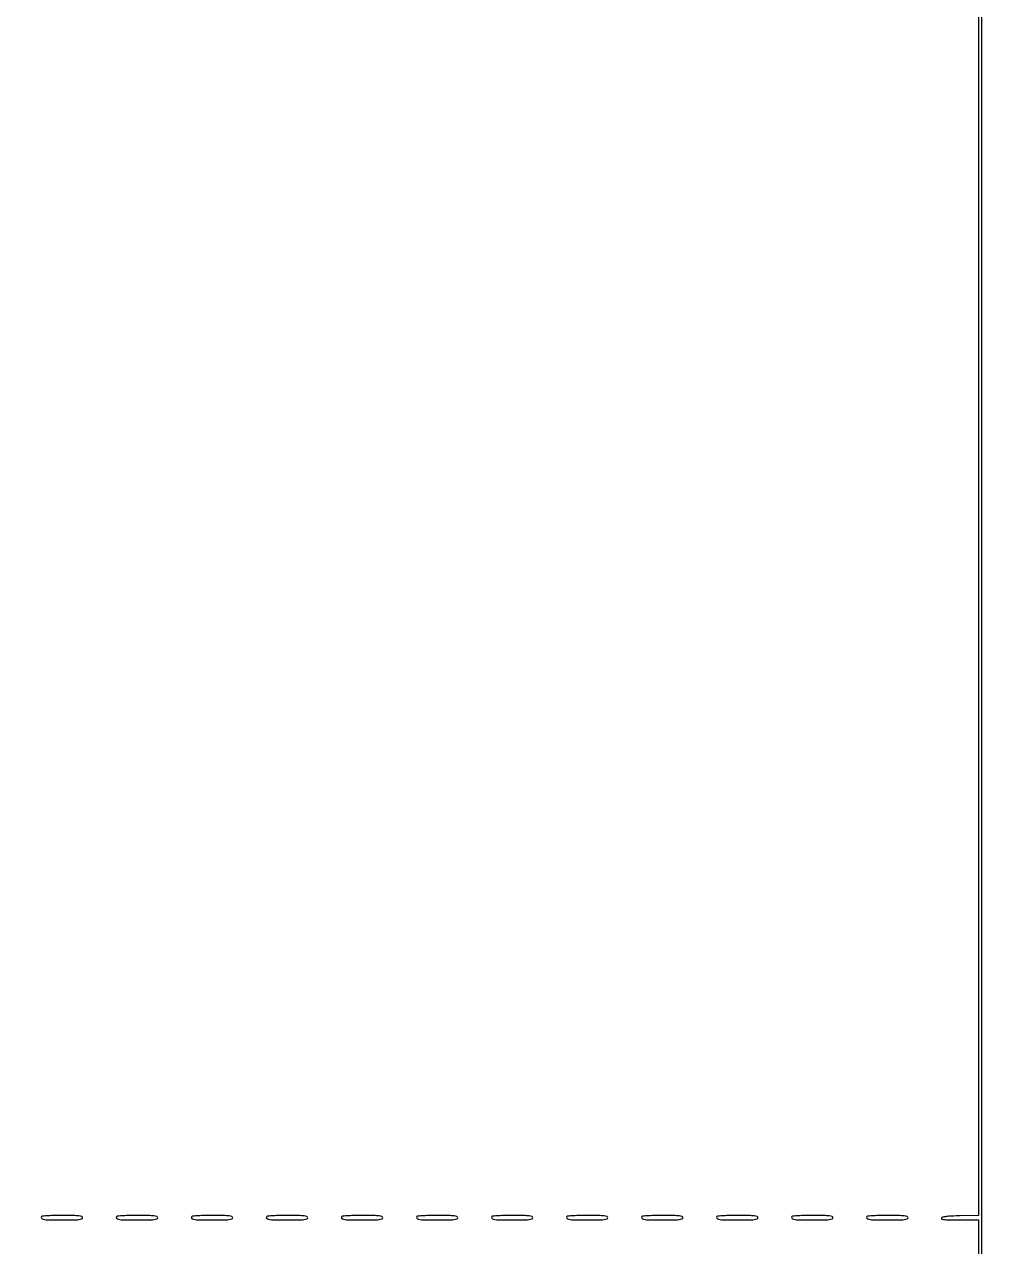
# Model space of a CAD drawing. Extents: x 0 to 836, y 5 to 589.
# Drawn here: x 781.5 to 836.1, y 94.2 to 163.1 of the extents above; entities that cross this region are included whole.
import ezdxf

# ---------------------------------------------------------------- set-up
doc = ezdxf.new("R2010")
doc.units = 0
doc.header["$MEASUREMENT"] = 0

msp = doc.modelspace()

# ---------------------------------------------------------------- linework, layer by layer
for points in [[(201.712326, 537.783562, -0.000001), (217.055896, 537.76491, -0.426088)], [(546.957638, 269.095817, -0.000001), (546.976289, 285.583213, -0.415883)], [(420.497259, 588.710259, 0.000013), (261.145696, 588.714318, 0.000021), (126.989856, 588.708632)], [(718.0002, 320.588723, -0.000011), (717.997333, 194.273324, -0.000202)], [(604.852986, 529.408162, -0.000002), (620.423836, 529.389509, -0.550615)], [(308.18842, 529.408162, -0.000002), (322.638019, 529.38951, -0.415836)], [(531.796111, 538.074638, -0.000002), (517.6951, 538.093291, -0.426056)], [(413.368417, 538.074638, -0.000002), (399.676779, 538.093291, -0.415815)], [(693.315638, 481.579418, -0.000002), (693.334294, 494.031443, -0.550517)], [(693.109162, 421.684687, -0.000002), (693.090507, 409.236574, -0.415775)], [(420.462, 4.7376), (836.1018, 4.7376), (836.1018, 4.9491, 0.047675), (836.091092, 5.061147, 0.173074), (836.05527, 5.121825, 0.144586), (835.98451, 5.152374, 0.030103), (835.848, 5.1606), (835.5942, 5.1606), (835.5942, 29.943407, 0.000223), (835.589332, 40.867792, 0.000628), (835.572933, 48.504221, 0.000026), (835.551504, 54.703733, 0.258997), (835.509671, 54.778456, -0.259848), (835.46748, 54.854103), (835.446278, 121.592707, -0.000059), (835.429914, 203.53197, -0.00002), (835.42504, 321.569549)], [(604.231838, 387.151416, -0.000003), (604.250494, 398.693431, -0.41574)], [(420.2505, 588.3084), (835.2558, 588.3084), (835.2558, 342.125004), (835.2558, 95.941608), (834.226362, 95.917854, 0.005656), (833.744752, 95.901288, 0.018842), (833.42937, 95.874932, 0.021618), (833.219886, 95.840203, 0.266746), (833.161812, 95.78835, 0.435089), (833.190699, 95.735497, 0.036882), (833.361226, 95.705153, 0.021253), (833.660636, 95.687207, 0.004341), (834.19125, 95.6826), (835.2558, 95.6826), (835.2558, 75.251752), (835.2558, 54.820903), (766.24335, 54.799702), (697.2309, 54.7785), (697.209608, 29.96955), (697.188315, 5.1606), (351.216758, 5.1606)], [(718.148241, 147.565102, 0.000075), (718.164575, 211.571705, 0.000026), (718.1694, 303.889409)], [(717.979042, 153.570589, -0.000014), (717.95733, 128.915092, -0.566366)]]:
    msp.add_lwpolyline(points, format="xyb")
for points in [[(782.4372, 95.88, 0.367831), (782.429677, 95.786701, 0.195709), (782.534782, 95.720838, 0.038476), (782.859601, 95.689451, 0.004854), (783.5652, 95.6826, 0.003355), (784.214162, 95.686955, 0.023333), (784.53105, 95.706016, 0.051622), (784.700598, 95.742134, 0.325229), (784.7496, 95.8095, 0.32011), (784.701824, 95.876478, 0.054944), (784.54045, 95.912871, 0.024447), (784.23782, 95.932006, 0.003565), (783.6216, 95.9364, 0.004672), (783.18519, 95.932322, 0.007224), (782.808383, 95.919832, 0.002894), (782.487728, 95.902703, 0.183581)], [(786.6672, 95.88, 0.367831), (786.659677, 95.786701, 0.195709), (786.764782, 95.720838, 0.038476), (787.089601, 95.689451, 0.004854), (787.7952, 95.6826, 0.003355), (788.444162, 95.686955, 0.023333), (788.76105, 95.706016, 0.051622), (788.930598, 95.742134, 0.325229), (788.9796, 95.8095, 0.32011), (788.931824, 95.876478, 0.054944), (788.77045, 95.912871, 0.024447), (788.46782, 95.932006, 0.003565), (787.8516, 95.9364, 0.004672), (787.41519, 95.932322, 0.007224), (787.038383, 95.919832, 0.002894), (786.717728, 95.902703, 0.183581)], [(790.8972, 95.88, 0.367831), (790.889677, 95.786701, 0.195709), (790.994782, 95.720838, 0.038476), (791.319601, 95.689451, 0.004854), (792.0252, 95.6826, 0.003355), (792.674162, 95.686955, 0.023333), (792.99105, 95.706016, 0.051622), (793.160598, 95.742134, 0.325229), (793.2096, 95.8095, 0.32011), (793.161824, 95.876478, 0.054944), (793.00045, 95.912871, 0.024447), (792.69782, 95.932006, 0.003565), (792.0816, 95.9364, 0.004672), (791.64519, 95.932322, 0.007224), (791.268383, 95.919832, 0.002894), (790.947728, 95.902703, 0.183581)], [(795.1272, 95.88, 0.367831), (795.119677, 95.786701, 0.195709), (795.224782, 95.720838, 0.038476), (795.549601, 95.689451, 0.004854), (796.2552, 95.6826, 0.003355), (796.904162, 95.686955, 0.023333), (797.22105, 95.706016, 0.051622), (797.390598, 95.742134, 0.325229), (797.4396, 95.8095, 0.32011), (797.391824, 95.876478, 0.054944), (797.23045, 95.912871, 0.024447), (796.92782, 95.932006, 0.003565), (796.3116, 95.9364, 0.004672), (795.87519, 95.932322, 0.007224), (795.498382, 95.919832, 0.002894), (795.177728, 95.902703, 0.183581)], [(799.3572, 95.88, 0.367831), (799.349677, 95.786701, 0.195709), (799.454782, 95.720838, 0.038476), (799.779601, 95.689451, 0.004854), (800.4852, 95.6826, 0.003355), (801.134162, 95.686955, 0.023333), (801.45105, 95.706016, 0.051622), (801.620598, 95.742134, 0.325229), (801.6696, 95.8095, 0.32011), (801.621824, 95.876478, 0.054944), (801.46045, 95.912871, 0.024447), (801.15782, 95.932006, 0.003565), (800.5416, 95.9364, 0.004672), (800.10519, 95.932322, 0.007224), (799.728382, 95.919832, 0.002894), (799.407728, 95.902703, 0.183581)], [(803.5872, 95.88, 0.367831), (803.579677, 95.786701, 0.195709), (803.684782, 95.720838, 0.038476), (804.009601, 95.689451, 0.004854), (804.7152, 95.6826, 0.003355), (805.364162, 95.686955, 0.023333), (805.68105, 95.706016, 0.051622), (805.850598, 95.742134, 0.325229), (805.8996, 95.8095, 0.32011), (805.851824, 95.876478, 0.054944), (805.69045, 95.912871, 0.024447), (805.38782, 95.932006, 0.003565), (804.7716, 95.9364, 0.004672), (804.33519, 95.932322, 0.007224), (803.958382, 95.919832, 0.002894), (803.637728, 95.902703, 0.183581)], [(807.8172, 95.88, 0.367831), (807.809677, 95.786701, 0.195709), (807.914782, 95.720838, 0.038476), (808.239601, 95.689451, 0.004854), (808.9452, 95.6826, 0.003355), (809.594162, 95.686955, 0.023333), (809.91105, 95.706016, 0.051622), (810.080598, 95.742134, 0.325229), (810.1296, 95.8095, 0.32011), (810.081824, 95.876478, 0.054944), (809.92045, 95.912871, 0.024447), (809.61782, 95.932006, 0.003565), (809.0016, 95.9364, 0.004672), (808.56519, 95.932322, 0.007224), (808.188382, 95.919832, 0.002894), (807.867728, 95.902703, 0.183581)], [(812.0472, 95.88, 0.367831), (812.039677, 95.786701, 0.195709), (812.144782, 95.720838, 0.038476), (812.469601, 95.689451, 0.004854), (813.1752, 95.6826, 0.003355), (813.824162, 95.686955, 0.023333), (814.14105, 95.706016, 0.051622), (814.310598, 95.742134, 0.325229), (814.3596, 95.8095, 0.32011), (814.311824, 95.876478, 0.054944), (814.15045, 95.912871, 0.024447), (813.84782, 95.932006, 0.003565), (813.2316, 95.9364, 0.004672), (812.79519, 95.932322, 0.007224), (812.418383, 95.919832, 0.002894), (812.097728, 95.902703, 0.183581)], [(816.2772, 95.88, 0.367831), (816.269677, 95.786701, 0.195709), (816.374782, 95.720838, 0.038476), (816.699601, 95.689451, 0.004854), (817.4052, 95.6826, 0.003355), (818.054162, 95.686955, 0.023333), (818.37105, 95.706016, 0.051622), (818.540598, 95.742134, 0.325229), (818.5896, 95.8095, 0.32011), (818.541824, 95.876478, 0.054944), (818.38045, 95.912871, 0.024447), (818.07782, 95.932006, 0.003565), (817.4616, 95.9364, 0.004672), (817.02519, 95.932322, 0.007224), (816.648383, 95.919832, 0.002894), (816.327728, 95.902703, 0.183581)], [(820.5072, 95.88, 0.367831), (820.499677, 95.786701, 0.195709), (820.604782, 95.720838, 0.038476), (820.929601, 95.689451, 0.004854), (821.6352, 95.6826, 0.003355), (822.284162, 95.686955, 0.023333), (822.60105, 95.706016, 0.051622), (822.770598, 95.742134, 0.325229), (822.8196, 95.8095, 0.32011), (822.771824, 95.876478, 0.054944), (822.61045, 95.912871, 0.024447), (822.30782, 95.932006, 0.003565), (821.6916, 95.9364, 0.004672), (821.25519, 95.932322, 0.007224), (820.878383, 95.919832, 0.002894), (820.557728, 95.902703, 0.183581)], [(824.7372, 95.88, 0.367831), (824.729677, 95.786701, 0.195709), (824.834782, 95.720838, 0.038476), (825.159601, 95.689451, 0.004854), (825.8652, 95.6826, 0.003355), (826.514162, 95.686955, 0.023333), (826.83105, 95.706016, 0.051622), (827.000598, 95.742134, 0.325229), (827.0496, 95.8095, 0.32011), (827.001824, 95.876478, 0.054944), (826.84045, 95.912871, 0.024447), (826.53782, 95.932006, 0.003565), (825.9216, 95.9364, 0.004672), (825.48519, 95.932322, 0.007224), (825.108383, 95.919832, 0.002894), (824.787728, 95.902703, 0.183581)], [(828.9672, 95.88, 0.367831), (828.959677, 95.786701, 0.195709), (829.064782, 95.720838, 0.038476), (829.389601, 95.689451, 0.004854), (830.0952, 95.6826, 0.003355), (830.744162, 95.686955, 0.023333), (831.06105, 95.706016, 0.051622), (831.230598, 95.742134, 0.325229), (831.2796, 95.8095, 0.32011), (831.231824, 95.876478, 0.054944), (831.07045, 95.912871, 0.024447), (830.76782, 95.932006, 0.003565), (830.1516, 95.9364, 0.004672), (829.71519, 95.932322, 0.007224), (829.338383, 95.919832, 0.002894), (829.017728, 95.902703, 0.183581)]]:
    msp.add_lwpolyline(points, format="xyb", close=True)

doc.saveas('drawing.dxf')
